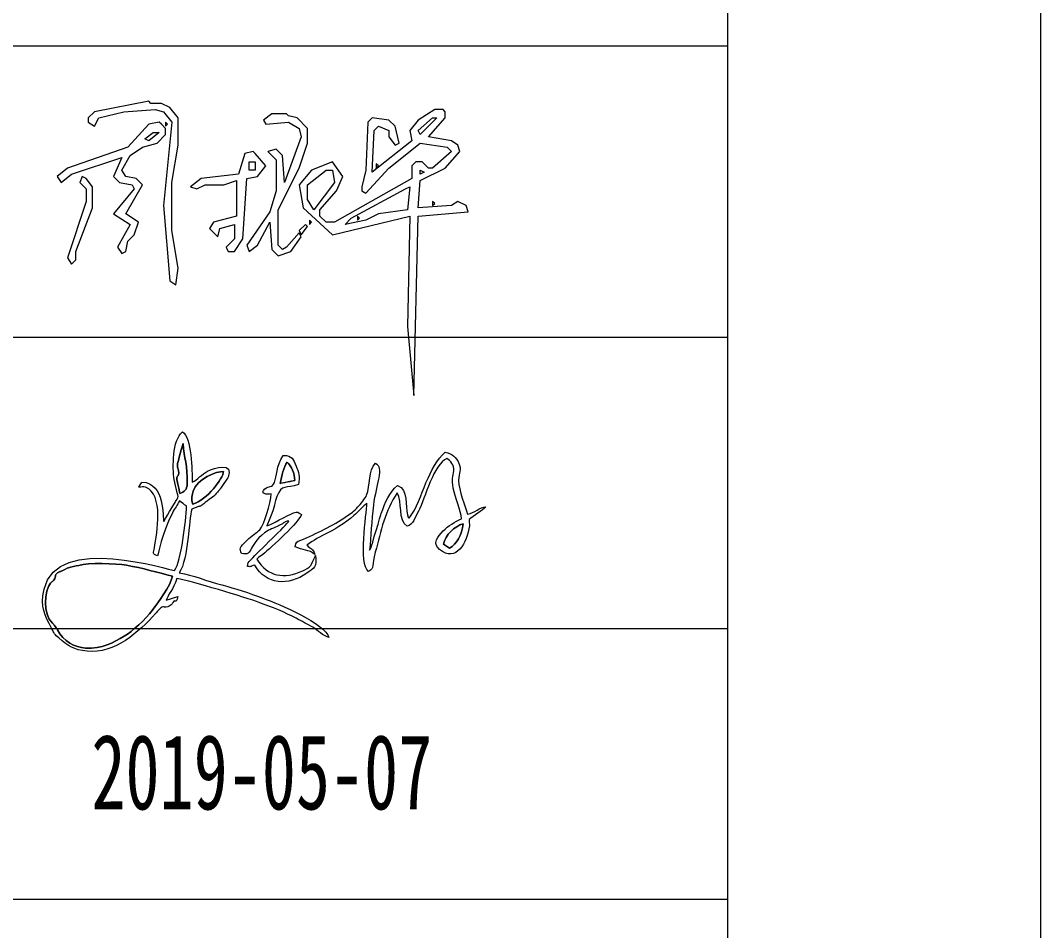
# Model space of a CAD drawing. Header units: millimetres. Extents: x 130143 to 328923, y 19139 to 134795.
# Drawn here: x 283648 to 287559, y 55305 to 58795 of the extents above; entities that cross this region are included whole.
import ezdxf

# ---------------------------------------------------------------- set-up
doc = ezdxf.new("R2010")
doc.units = ezdxf.units.MM
doc.header["$LTSCALE"] = 10
doc.layers.add('邦威智能化', color=7, linetype='Continuous', lineweight=18)
doc.styles.add('标准', font='', dxfattribs={"width": 0.667})
doc.styles.get('标准').set_extended_font_data('仿宋_gb2312')

# ---------------------------------------------------------------- blocks, each defined once
blk = doc.blocks.new('图框')
for p, q in [((34698.4, -19626.2), (41198.4, -19626.2)), ((34698.4, -21022.6), (41198.4, -21022.6)), ((34698.4, -22419), (41198.4, -22419)), ((34698.4, -23716), (41198.4, -23716))]:
    blk.add_line(p, q)
for points in [[(-2301.6, 1739.7), (42698.4, 1739.7), (42698.4, -30260.3), (-2301.6, -30260.3)], [(-801.6, 589.7), (41198.4, 589.7), (41198.4, -29110.3), (-801.6, -29110.3)]]:
    blk.add_lwpolyline(points, close=True)
blk = doc.blocks.new('zzh')
at = {"linetype": 'Continuous', "elevation": 9684500}
for points in [[(452.49, 1013.31), (451.49, 1014.31), (425.49, 1009.31), (422.49, 1006.31), (422.49, 1004.31), (425.49, 1002.31), (427.49, 1006.31), (439.49, 1009.31), (454.49, 1010.31), (458.49, 1009.31), (462.49, 1004.31), (458.49, 964.31), (461.49, 928.31), (464.49, 926.31), (465.49, 934.31), (462.49, 952.31), (462.49, 975.31), (465.49, 993.31), (465.49, 1006.31), (461.49, 1011.31), (457.49, 1013.31), (452.49, 1013.31)], [(518.49, 1007.31), (517.49, 1008.31), (510.49, 1008.31), (506.49, 1005.31), (507.49, 1003.31), (518.49, 1004.31), (523.49, 1001.31), (524.49, 997.31), (516.49, 975.31), (515.49, 988.31), (512.49, 991.31), (508.49, 990.31), (512.49, 986.31), (512.49, 971.31), (509.49, 961.31), (498.49, 945.31), (499.49, 942.31), (503.49, 945.31), (509.49, 956.31), (510.49, 943.31), (513.49, 940.31), (519.49, 942.31), (524.49, 949.31), (523.49, 951.31), (517.49, 944.31), (515.49, 943.31), (513.49, 945.31), (513.49, 962.31), (523.49, 982.31), (527.49, 994.31), (527.49, 1001.31), (522.49, 1006.31), (518.49, 1007.31)], [(593.49, 1009.31), (592.49, 1010.31), (588.49, 1010.31), (580.49, 1005.31), (576.49, 1000.31), (577.49, 995.31), (558.49, 980.31), (559.49, 1000.31), (561.49, 1002.31), (566.49, 1000.31), (566.49, 997.31), (569.49, 993.31), (571.49, 994.31), (569.49, 1002.31), (566.49, 1005.31), (558.49, 1006.31), (556.49, 1004.31), (555.49, 981.31), (553.49, 973.31), (553.49, 971.31), (555.49, 970.31), (566.49, 982.31), (581.49, 994.31), (594.49, 992.31), (596.49, 990.31), (587.49, 982.31), (585.49, 982.31), (582.49, 985.31), (579.49, 985.31), (577.49, 983.31), (577.49, 977.31), (540.49, 956.31), (536.49, 956.31), (533.49, 959.31), (533.49, 962.31), (541.49, 971.31), (544.49, 978.31), (539.49, 985.31), (529.49, 981.31), (523.49, 974.31), (525.49, 963.31), (539.49, 950.31), (576.49, 959.31), (575.49, 906.31), (578.49, 873.31), (580.49, 959.31), (604.49, 961.31), (603.49, 964.31), (599.49, 966.31), (596.49, 964.31), (580.49, 963.31), (581.49, 976.31), (593.49, 982.31), (600.49, 990.31), (599.49, 993.31), (596.49, 995.31), (585.49, 997.31), (593.49, 1006.31), (593.49, 1009.31)], [(457.49, 1003.31), (456.49, 1004.31), (451.49, 1003.31), (441.49, 992.31), (412.49, 982.31), (407.49, 978.31), (409.49, 975.31), (414.49, 979.31), (438.49, 987.31), (434.49, 978.31), (437.49, 975.31), (443.49, 974.31), (444.49, 972.31), (434.49, 960.31), (442.49, 955.31), (436.49, 944.31), (438.49, 941.31), (440.49, 942.31), (441.49, 947.31), (444.49, 950.31), (446.49, 956.31), (440.49, 960.31), (448.49, 974.31), (445.49, 977.31), (440.49, 978.31), (438.49, 981.31), (442.49, 988.31), (448.49, 992.31), (455.49, 994.31), (459.49, 998.31), (459.49, 1001.31), (457.49, 1003.31)], [(460.49, 1003.31), (459.49, 1004.31), (459.49, 1002.31), (460.49, 1003.31)], [(587.49, 1006.31), (589.49, 1006.31), (581.49, 998.31), (580.49, 1000.31), (587.49, 1006.31)], [(453.49, 999.31), (456.49, 999.31), (451.49, 995.31), (449.49, 996.31), (453.49, 999.31)], [(502.49, 989.31), (501.49, 990.31), (497.49, 989.31), (494.49, 979.31), (476.49, 977.31), (471.49, 973.31), (474.49, 972.31), (478.49, 974.31), (487.49, 974.31), (493.49, 976.31), (493.49, 959.31), (482.49, 956.31), (480.49, 953.31), (484.49, 949.31), (485.49, 953.31), (492.49, 955.31), (492.49, 948.31), (488.49, 944.31), (489.49, 942.31), (492.49, 942.31), (496.49, 948.31), (498.49, 977.31), (503.49, 978.31), (507.49, 983.31), (502.49, 989.31)], [(499.49, 985.31), (502.49, 985.31), (502.49, 981.31), (499.49, 981.31), (499.49, 985.31)], [(561.49, 983.31), (560.49, 984.31), (560.49, 982.31), (561.49, 983.31)], [(421.49, 977.31), (419.49, 978.31), (418.49, 975.31), (421.49, 972.31), (421.49, 966.31), (412.49, 939.31), (414.49, 936.31), (416.49, 938.31), (416.49, 942.31), (424.49, 963.31), (424.49, 973.31), (421.49, 977.31)], [(536.49, 981.31), (539.49, 981.31), (540.49, 975.31), (530.49, 962.31), (527.49, 967.31), (527.49, 974.31), (536.49, 981.31)], [(581.49, 981.31), (583.49, 980.31), (581.49, 979.31), (581.49, 981.31)], [(574.49, 972.31), (576.49, 973.31), (575.49, 962.31), (561.49, 960.31), (555.49, 957.31), (545.49, 955.31), (548.49, 958.31), (574.49, 972.31)], [(588.49, 965.31), (587.49, 966.31), (587.49, 964.31), (588.49, 965.31)], [(552.49, 958.31), (551.49, 959.31), (551.49, 957.31), (552.49, 958.31)], [(527.49, 954.31), (526.49, 955.31), (523.49, 952.31), (524.49, 950.31), (527.49, 954.31)], [(529.49, 956.31), (528.49, 957.31), (528.49, 955.31), (529.49, 956.31)]]:
    blk.add_lwpolyline(points, dxfattribs=at)

msp = doc.modelspace()

# ---------------------------------------------------------------- linework, layer by layer
at = {"layer": '邦威智能化'}
for points, knots in [([(284251.60919, 56585.58608, 0), (284251.60919, 56585.58608, 0), (284207.59386, 56571.29742, 0), (284207.59386, 56571.29742, 0), (284207.59386, 56571.29742, 0), (284213.14313, 56591.92835, 0), (284234.33587, 56612.78175, 0), (284248.46342, 56654.73251, 0), (284248.46342, 56654.73251, 0), (284303.23833, 56645.37219, 0), (284511.19259, 56582.06763, 0), (284565.9643, 56562.18249, 0), (284565.9643, 56562.18249, 0), (284609.90943, 56546.22749, 0), (284665.51412, 56524.45802, 0), (284705.20077, 56502.27686, 0), (284705.20077, 56502.27686, 0), (284727.80623, 56489.65103, 0), (284746.59179, 56481.74313, 0), (284769.76989, 56467.78028, 0), (284769.76989, 56467.78028, 0), (284789.55353, 56455.8737, 0), (284807.87266, 56434.79354, 0), (284830.49614, 56429.37783, 0), (284830.49614, 56429.37783, 0), (284818.28234, 56481.06212, 0), (284642.64046, 56556.11872, 0), (284577.35634, 56580.07378, 0), (284577.35634, 56580.07378, 0), (284525.79606, 56598.99354, 0), (284471.20924, 56616.94242, 0), (284419.96182, 56630.46341, 0), (284419.96182, 56630.46341, 0), (284366.18076, 56644.66035, 0), (284308.86802, 56668.55224, 0), (284257.31628, 56676.19085, 0), (284257.31628, 56676.19085, 0), (284293.33347, 56733.85781, 0), (284293.50571, 56880.17145, 0), (284305.38344, 56920.89035, 0), (284305.38344, 56920.89035, 0), (284359.86619, 56944.09028, 0), (284318.03743, 56915.96267, 0), (284373.64281, 56959.05149, 0), (284373.64281, 56959.05149, 0), (284381.92286, 56965.46747, 0), (284387.37361, 56968.37768, 0), (284394.60298, 56975.63163, 0), (284394.60298, 56975.63163, 0), (284401.41429, 56982.47001, 0), (284405.98941, 56989.11176, 0), (284412.55088, 56996.18637, 0), (284412.55088, 56996.18637, 0), (284412.55088, 56996.18637, 0), (284444.5934, 57043.43739, 0), (284444.5934, 57043.43739, 0), (284444.5934, 57043.43739, 0), (284468.73948, 57102.78409, 0), (284390.93873, 57080.16942, 0), (284365.13701, 57066.11061, 0), (284365.13701, 57066.11061, 0), (284345.62029, 57055.4722, 0), (284325.08799, 57032.24655, 0), (284307.15507, 57024.24938, 0), (284307.15507, 57024.24938, 0), (284305.61071, 57066.53301, 0), (284306.5317, 57198.74489, 0), (284269.21354, 57216.88777, 0), (284269.21354, 57216.88777, 0), (284230.87075, 57184.43429, 0), (284230.79545, 57080.82479, 0), (284238.18379, 57034.39276, 0), (284238.18379, 57034.39276, 0), (284249.29105, 56964.63773, 0), (284262.07014, 56976.40235, 0), (284243.4716, 56950.34742, 0), (284243.4716, 56950.34742, 0), (284243.4716, 56950.34742, 0), (284197.61149, 56873.06191, 0), (284197.61149, 56873.06191, 0), (284197.61149, 56873.06191, 0), (284192.63524, 56887.45314, 0), (284204.17446, 57021.51645, 0), (284114.28332, 57024.72142, 0), (284114.28332, 57024.72142, 0), (284114.28332, 57024.72142, 0), (284101.18071, 57004.61992, 0), (284101.18071, 57004.61992, 0), (284101.18071, 57004.61992, 0), (284115.40182, 57004.76943, 0), (284118.86685, 57008.62151, 0), (284127.75222, 57005.12118, 0), (284127.75222, 57005.12118, 0), (284199.36209, 56976.89094, 0), (284171.97088, 56831.80453, 0), (284161.78493, 56772.38841, 0), (284161.78493, 56772.38841, 0), (284158.63514, 56754.03198, 0), (284153.22208, 56748.36796, 0), (284174.10471, 56742.14276, 0), (284174.10471, 56742.14276, 0), (284180.71633, 56754.89135, 0), (284186.99517, 56818.79845, 0), (284230.88451, 56906.74362, 0), (284230.88451, 56906.74362, 0), (284239.78619, 56924.58484, 0), (284250.6457, 56935.90917, 0), (284257.73045, 56952.30703, 0), (284257.73045, 56952.30703, 0), (284271.56435, 56944.71273, 0), (284273.14744, 56938.8291, 0), (284285.35986, 56933.0208, 0), (284285.35986, 56933.0208, 0), (284283.02411, 56875.39182, 0), (284265.25663, 56723.05499, 0), (284239.55546, 56685.81607, 0), (284239.55546, 56685.81607, 0), (284226.22981, 56684.85148, 0), (283786.46297, 56829.64601, 0), (283739.25819, 56613.80058, 0), (283739.25819, 56613.80058, 0), (283723.65664, 56542.46083, 0), (283741.38451, 56516.31337, 0), (283767.51082, 56464.43537, 0), (283767.51082, 56464.43537, 0), (283777.45289, 56444.68613, 0), (283779.66369, 56440.34421, 0), (283795.23589, 56426.8941, 0), (283795.23589, 56426.8941, 0), (283833.12716, 56394.18441, 0), (283851.85145, 56382.02367, 0), (283903.8695, 56376.19825, 0), (283903.8695, 56376.19825, 0), (284007.97856, 56364.54494, 0), (284104.81485, 56450.66337, 0), (284166.01533, 56520.98163, 0), (284166.01533, 56520.98163, 0), (284166.01533, 56520.98163, 0), (284182.65525, 56539.04478, 0), (284182.65525, 56539.04478, 0), (284182.65525, 56539.04478, 0), (284183.32315, 56539.78193, 0), (284184.27305, 56540.97794, 0), (284184.90075, 56541.65757, 0), (284184.90075, 56541.65757, 0), (284184.90075, 56541.65757, 0), (284195.35886, 56547.39204, 0), (284195.35886, 56547.39204, 0), (284195.35886, 56547.39204, 0), (284195.81154, 56547.30793, 0), (284197.0799, 56546.55283, 0), (284197.59195, 56546.44522, 0), (284197.59195, 56546.44522, 0), (284198.1813, 56546.32338, 0), (284199.55541, 56545.60724, 0), (284200.21464, 56545.50581, 0), (284200.21464, 56545.50581, 0), (284211.43085, 56543.81433, 0), (284215.68557, 56545.24035, 0), (284225.87531, 56554.18811, 0), (284225.87531, 56554.18811, 0), (284231.08861, 56558.76434, 0), (284229.16347, 56557.76685, 0), (284232.94453, 56563.44882, 0), (284232.94453, 56563.44882, 0), (284243.28585, 56578.98334, 0), (284243.54592, 56551.96533, 0), (284251.60919, 56585.58608, 0)], [0, 0, 0, 0, 0.023255814, 0.023255814, 0.023255814, 0.023255824, 0.0465116279, 0.0465116279, 0.0465116279, 0.0465116379, 0.0697674419, 0.0697674419, 0.0697674419, 0.0697674519, 0.0930232558, 0.0930232558, 0.0930232558, 0.0930232658, 0.1162790698, 0.1162790698, 0.1162790698, 0.1162790798, 0.1395348837, 0.1395348837, 0.1395348837, 0.1395348937, 0.1627906977, 0.1627906977, 0.1627906977, 0.1627907077, 0.1860465116, 0.1860465116, 0.1860465116, 0.1860465216, 0.2093023256, 0.2093023256, 0.2093023256, 0.2093023356, 0.2325581395, 0.2325581395, 0.2325581395, 0.2325581495, 0.2558139535, 0.2558139535, 0.2558139535, 0.2558139635, 0.2790697674, 0.2790697674, 0.2790697674, 0.2790697774, 0.3023255814, 0.3023255814, 0.3023255814, 0.3023255914, 0.3255813953, 0.3255813953, 0.3255813953, 0.3255814053, 0.3488372093, 0.3488372093, 0.3488372093, 0.3488372193, 0.3720930233, 0.3720930233, 0.3720930233, 0.3720930333, 0.3953488372, 0.3953488372, 0.3953488372, 0.3953488472, 0.4186046512, 0.4186046512, 0.4186046512, 0.4186046612, 0.4418604651, 0.4418604651, 0.4418604651, 0.4418604751, 0.4651162791, 0.4651162791, 0.4651162791, 0.4651162891, 0.488372093, 0.488372093, 0.488372093, 0.488372103, 0.511627907, 0.511627907, 0.511627907, 0.511627917, 0.5348837209, 0.5348837209, 0.5348837209, 0.5348837309, 0.5581395349, 0.5581395349, 0.5581395349, 0.5581395449, 0.5813953488, 0.5813953488, 0.5813953488, 0.5813953588, 0.6046511628, 0.6046511628, 0.6046511628, 0.6046511728, 0.6279069767, 0.6279069767, 0.6279069767, 0.6279069867, 0.6511627907, 0.6511627907, 0.6511627907, 0.6511628007, 0.6744186047, 0.6744186047, 0.6744186047, 0.6744186147, 0.6976744186, 0.6976744186, 0.6976744186, 0.6976744286, 0.7209302326, 0.7209302326, 0.7209302326, 0.7209302426, 0.7441860465, 0.7441860465, 0.7441860465, 0.7441860565, 0.7674418605, 0.7674418605, 0.7674418605, 0.7674418705, 0.7906976744, 0.7906976744, 0.7906976744, 0.7906976844, 0.8139534884, 0.8139534884, 0.8139534884, 0.8139534984, 0.8372093023, 0.8372093023, 0.8372093023, 0.8372093123, 0.8604651163, 0.8604651163, 0.8604651163, 0.8604651263, 0.8837209302, 0.8837209302, 0.8837209302, 0.8837209402, 0.9069767442, 0.9069767442, 0.9069767442, 0.9069767542, 0.9302325581, 0.9302325581, 0.9302325581, 0.9302325681, 0.9534883721, 0.9534883721, 0.9534883721, 0.9534883821, 1, 1, 1, 1]), ([(284271.86175, 57172.31784, 0), (284276.49494, 57115.08643, 0), (284289.08502, 57090.36634, 0), (284287.84123, 57017.92132, 0), (284287.84123, 57017.92132, 0), (284287.45696, 56995.4994, 0), (284276.8801, 56987.73282, 0), (284260.10485, 56980.51979, 0), (284260.10485, 56980.51979, 0), (284260.10485, 56980.51979, 0), (284250.4209, 57023.02613, 0), (284250.4209, 57023.02613, 0), (284250.4209, 57023.02613, 0), (284241.24584, 57059.61608, 0), (284258.77277, 57037.08574, 0), (284254.38791, 57068.56257, 0), (284254.38791, 57068.56257, 0), (284252.76716, 57080.19191, 0), (284248.79373, 57070.44633, 0), (284250.95475, 57096.07967, 0), (284250.95475, 57096.07967, 0), (284250.95475, 57096.07967, 0), (284271.86175, 57172.31784, 0), (284271.86175, 57172.31784, 0)], [0, 0, 0, 0, 0.1428571429, 0.1428571429, 0.1428571429, 0.1428571529, 0.2857142857, 0.2857142857, 0.2857142857, 0.2857142957, 0.4285714286, 0.4285714286, 0.4285714286, 0.4285714386, 0.5714285714, 0.5714285714, 0.5714285714, 0.5714285814, 0.7142857143, 0.7142857143, 0.7142857143, 0.7142857243, 1, 1, 1, 1]), ([(284610.24797, 56980.06649, 0), (284606.22662, 56942.25531, 0), (284584.04503, 56862.30479, 0), (284565.93325, 56841.79644, 0), (284565.93325, 56841.79644, 0), (284556.62597, 56831.25748, 0), (284530.69559, 56815.43248, 0), (284519.17561, 56803.89418, 0), (284519.17561, 56803.89418, 0), (284483.97929, 56768.62317, 0), (284489.67804, 56771.78755, 0), (284495.7587, 56750.95736, 0), (284495.7587, 56750.95736, 0), (284545.39577, 56737.95339, 0), (284515.80879, 56788.6552, 0), (284598.33639, 56838.90005, 0), (284598.33639, 56838.90005, 0), (284598.33639, 56838.90005, 0), (284639.11745, 56857.90356, 0), (284639.11745, 56857.90356, 0), (284639.11745, 56857.90356, 0), (284665.26731, 56869.06137, 0), (284657.00655, 56873.41635, 0), (284677.75382, 56875.10008, 0), (284677.75382, 56875.10008, 0), (284669.16943, 56860.57047, 0), (284562.11551, 56759.77713, 0), (284532.89437, 56727.57216, 0), (284532.89437, 56727.57216, 0), (284521.15112, 56714.63315, 0), (284518.95639, 56717.49707, 0), (284519.35448, 56701.05089, 0), (284519.35448, 56701.05089, 0), (284536.84203, 56698.60054, 0), (284527.2894, 56702.53563, 0), (284547.47269, 56706.03998, 0), (284547.47269, 56706.03998, 0), (284590.16984, 56629.61932, 0), (284675.05057, 56626.40204, 0), (284746.48685, 56675.203, 0), (284746.48685, 56675.203, 0), (284771.79078, 56692.48933, 0), (284787.70273, 56700.959, 0), (284779.44731, 56742.83331, 0), (284779.44731, 56742.83331, 0), (284778.67305, 56741.74737, 0), (284778.14986, 56741.19699, 0), (284777.74292, 56739.20817, 0), (284777.74292, 56739.20817, 0), (284777.74292, 56739.20817, 0), (284761.71382, 56704.73718, 0), (284761.71382, 56704.73718, 0), (284761.71382, 56704.73718, 0), (284753.3886, 56695.78507, 0), (284742.20571, 56689.66348, 0), (284730.56767, 56684.46581, 0), (284730.56767, 56684.46581, 0), (284659.6968, 56652.82095, 0), (284597.21578, 56660.01751, 0), (284554.75975, 56729.73453, 0), (284554.75975, 56729.73453, 0), (284564.09484, 56738.59696, 0), (284569.72368, 56740.01678, 0), (284577.79904, 56746.92317, 0), (284577.79904, 56746.92317, 0), (284611.0516, 56775.35019, 0), (284718.2941, 56872.9222, 0), (284725.42473, 56900.38106, 0), (284725.42473, 56900.38106, 0), (284710.71331, 56908.90114, 0), (284713.48634, 56913.42173, 0), (284695.26339, 56906.51607, 0), (284695.26339, 56906.51607, 0), (284671.51053, 56897.50908, 0), (284607.76808, 56859.88839, 0), (284593.00768, 56856.81254, 0), (284593.00768, 56856.81254, 0), (284631.42031, 56943.28718, 0), (284614.39631, 56922.37622, 0), (284631.82193, 56968.95826, 0), (284631.82193, 56968.95826, 0), (284650.32115, 57018.40727, 0), (284667.39789, 56998.01171, 0), (284714.33032, 57015.37944, 0), (284714.33032, 57015.37944, 0), (284720.78937, 57044.34972, 0), (284714.8738, 57063.92761, 0), (284705.21561, 57086.07939, 0), (284705.21561, 57086.07939, 0), (284694.04419, 57111.70113, 0), (284691.89102, 57126.95625, 0), (284656.02842, 57126.55775, 0), (284656.02842, 57126.55775, 0), (284628.31426, 57084.23485, 0), (284632.04724, 57046.7396, 0), (284622.5543, 57023.27327, 0), (284622.5543, 57023.27327, 0), (284613.28461, 57000.34557, 0), (284600.72655, 57012.424, 0), (284585.6859, 56998.86537, 0), (284585.6859, 56998.86537, 0), (284563.56307, 56978.92106, 0), (284592.17841, 56975.55533, 0), (284610.24797, 56980.06649, 0)], [0, 0, 0, 0, 0.037037037, 0.037037037, 0.037037037, 0.037037047, 0.0740740741, 0.0740740741, 0.0740740741, 0.0740740841, 0.1111111111, 0.1111111111, 0.1111111111, 0.1111111211, 0.1481481481, 0.1481481481, 0.1481481481, 0.1481481581, 0.1851851852, 0.1851851852, 0.1851851852, 0.1851851952, 0.2222222222, 0.2222222222, 0.2222222222, 0.2222222322, 0.2592592593, 0.2592592593, 0.2592592593, 0.2592592693, 0.2962962963, 0.2962962963, 0.2962962963, 0.2962963063, 0.3333333333, 0.3333333333, 0.3333333333, 0.3333333433, 0.3703703704, 0.3703703704, 0.3703703704, 0.3703703804, 0.4074074074, 0.4074074074, 0.4074074074, 0.4074074174, 0.4444444444, 0.4444444444, 0.4444444444, 0.4444444544, 0.4814814815, 0.4814814815, 0.4814814815, 0.4814814915, 0.5185185185, 0.5185185185, 0.5185185185, 0.5185185285, 0.5555555556, 0.5555555556, 0.5555555556, 0.5555555656, 0.5925925926, 0.5925925926, 0.5925925926, 0.5925926026, 0.6296296296, 0.6296296296, 0.6296296296, 0.6296296396, 0.6666666667, 0.6666666667, 0.6666666667, 0.6666666767, 0.7037037037, 0.7037037037, 0.7037037037, 0.7037037137, 0.7407407407, 0.7407407407, 0.7407407407, 0.7407407507, 0.7777777778, 0.7777777778, 0.7777777778, 0.7777777878, 0.8148148148, 0.8148148148, 0.8148148148, 0.8148148248, 0.8518518519, 0.8518518519, 0.8518518519, 0.8518518619, 0.8888888889, 0.8888888889, 0.8888888889, 0.8888888989, 0.9259259259, 0.9259259259, 0.9259259259, 0.9259259359, 1, 1, 1, 1]), ([(285138.92572, 56886.77955, 0), (285134.00257, 56892.5216, 0), (285138.0172, 56880.42904, 0), (285132.30261, 56899.22959, 0), (285132.30261, 56899.22959, 0), (285121.97912, 56933.19189, 0), (285136.78097, 56995.61099, 0), (285093.87602, 57012.00258, 0), (285093.87602, 57012.00258, 0), (285063.00437, 56984.41534, 0), (285046.92948, 56947.04769, 0), (285031.35667, 56904.0574, 0), (285031.35667, 56904.0574, 0), (285031.35667, 56904.0574, 0), (284993.06233, 56774.38142, 0), (284993.06233, 56774.38142, 0), (284993.06233, 56774.38142, 0), (284988.33629, 56764.55607, 0), (284989.34063, 56767.50961, 0), (284986.95659, 56764.10649, 0), (284986.95659, 56764.10649, 0), (284992.6979, 56816.07754, 0), (284993.92918, 56875.12517, 0), (285001.59325, 56936.43862, 0), (285001.59325, 56936.43862, 0), (285011.8221, 57018.29769, 0), (285043.59638, 57080.01966, 0), (285009.3771, 57097.04626, 0), (285009.3771, 57097.04626, 0), (284982.02365, 57071.20354, 0), (284990.32152, 57009.32779, 0), (284975.6789, 56974.4041, 0), (284975.6789, 56974.4041, 0), (284971.0116, 56963.28193, 0), (284951.41867, 56939.12926, 0), (284942.41504, 56929.3961, 0), (284942.41504, 56929.3961, 0), (284925.95631, 56911.59454, 0), (284916.22794, 56906.34243, 0), (284898.2591, 56893.66137, 0), (284898.2591, 56893.66137, 0), (284846.56342, 56857.15864, 0), (284782.61079, 56827.22981, 0), (284723.04031, 56801.54699, 0), (284723.04031, 56801.54699, 0), (284707.00284, 56794.63512, 0), (284705.852, 56797.86759, 0), (284702.05408, 56776.61946, 0), (284702.05408, 56776.61946, 0), (284728.67182, 56762.62936, 0), (284755.43631, 56766.7434, 0), (284776.86918, 56747.4696, 0), (284776.86918, 56747.4696, 0), (284770.04769, 56772.17974, 0), (284760.37807, 56766.64502, 0), (284746.23074, 56783.74006, 0), (284746.23074, 56783.74006, 0), (284755.60598, 56787.94395, 0), (284773.16175, 56803.65155, 0), (284806.94355, 56819.80423, 0), (284806.94355, 56819.80423, 0), (284844.88483, 56837.9457, 0), (284896.01831, 56868.37496, 0), (284926.46881, 56896.02589, 0), (284926.46881, 56896.02589, 0), (284942.22993, 56910.33836, 0), (284961.14999, 56931.98521, 0), (284976.87892, 56943.57417, 0), (284976.87892, 56943.57417, 0), (284975.09127, 56903.50327, 0), (284944.54129, 56708.89719, 0), (284982.64475, 56682.40691, 0), (284982.64475, 56682.40691, 0), (285007.00739, 56693.75769, 0), (284995.46105, 56705.05319, 0), (285008.8268, 56755.46141, 0), (285008.8268, 56755.46141, 0), (285030.82538, 56838.4298, 0), (285045.40288, 56914.49797, 0), (285093.10579, 56983.26786, 0), (285093.10579, 56983.26786, 0), (285113.91575, 56948.6023, 0), (285094.83934, 56879.25451, 0), (285130.65963, 56855.28863, 0), (285130.65963, 56855.28863, 0), (285153.52255, 56861.00256, 0), (285161.72306, 56890.3315, 0), (285174.16461, 56913.56033, 0), (285174.16461, 56913.56033, 0), (285200.11327, 56962.00124, 0), (285233.32552, 57096.59739, 0), (285283.49599, 57114.50682, 0), (285283.49599, 57114.50682, 0), (285296.31444, 57106.49572, 0), (285311.70541, 57089.28502, 0), (285309.88334, 57069.38935, 0), (285309.88334, 57069.38935, 0), (285307.40197, 57042.24212, 0), (285300.46638, 57038.03758, 0), (285307.64581, 57001.28625, 0), (285307.64581, 57001.28625, 0), (285314.26251, 56967.38087, 0), (285338.61703, 56913.4516, 0), (285338.99705, 56884.21719, 0), (285338.99705, 56884.21719, 0), (285314.84961, 56872.21707, 0), (285288.39731, 56857.37412, 0), (285269.40923, 56837.59983, 0), (285269.40923, 56837.59983, 0), (285248.1466, 56815.45827, 0), (285226.41394, 56790.30379, 0), (285255.56337, 56766.29037, 0), (285255.56337, 56766.29037, 0), (285318.41806, 56714.48928, 0), (285362.05497, 56791.94858, 0), (285369.38452, 56857.40109, 0), (285369.38452, 56857.40109, 0), (285370.50148, 56867.40211, 0), (285368.04329, 56868.09785, 0), (285368.39036, 56881.36227, 0), (285368.39036, 56881.36227, 0), (285385.10877, 56894.3006, 0), (285419.92832, 56915.73579, 0), (285433.00612, 56929.73227, 0), (285433.00612, 56929.73227, 0), (285410.39806, 56930.36824, 0), (285388.645, 56906.04429, 0), (285362.51685, 56901.1665, 0), (285362.51685, 56901.1665, 0), (285353.20754, 56932.69471, 0), (285329.24019, 56991.62944, 0), (285328.41873, 57030.7845, 0), (285328.41873, 57030.7845, 0), (285327.74809, 57062.82899, 0), (285341.28406, 57069.13423, 0), (285328.13251, 57099.19621, 0), (285328.13251, 57099.19621, 0), (285319.8113, 57118.21879, 0), (285304.3226, 57133.48519, 0), (285277.03626, 57138.77108, 0), (285277.03626, 57138.77108, 0), (285245.8177, 57112.47325, 0), (285223.57527, 57069.04085, 0), (285203.17445, 57022.35557, 0), (285203.17445, 57022.35557, 0), (285182.27332, 56974.51447, 0), (285168.8853, 56924.10871, 0), (285138.92572, 56886.77955, 0)], [0, 0, 0, 0, 0.0263157895, 0.0263157895, 0.0263157895, 0.0263157995, 0.0526315789, 0.0526315789, 0.0526315789, 0.0526315889, 0.0789473684, 0.0789473684, 0.0789473684, 0.0789473784, 0.1052631579, 0.1052631579, 0.1052631579, 0.1052631679, 0.1315789474, 0.1315789474, 0.1315789474, 0.1315789574, 0.1578947368, 0.1578947368, 0.1578947368, 0.1578947468, 0.1842105263, 0.1842105263, 0.1842105263, 0.1842105363, 0.2105263158, 0.2105263158, 0.2105263158, 0.2105263258, 0.2368421053, 0.2368421053, 0.2368421053, 0.2368421153, 0.2631578947, 0.2631578947, 0.2631578947, 0.2631579047, 0.2894736842, 0.2894736842, 0.2894736842, 0.2894736942, 0.3157894737, 0.3157894737, 0.3157894737, 0.3157894837, 0.3421052632, 0.3421052632, 0.3421052632, 0.3421052732, 0.3684210526, 0.3684210526, 0.3684210526, 0.3684210626, 0.3947368421, 0.3947368421, 0.3947368421, 0.3947368521, 0.4210526316, 0.4210526316, 0.4210526316, 0.4210526416, 0.4473684211, 0.4473684211, 0.4473684211, 0.4473684311, 0.4736842105, 0.4736842105, 0.4736842105, 0.4736842205, 0.5, 0.5, 0.5, 0.50000001, 0.5263157895, 0.5263157895, 0.5263157895, 0.5263157995, 0.5526315789, 0.5526315789, 0.5526315789, 0.5526315889, 0.5789473684, 0.5789473684, 0.5789473684, 0.5789473784, 0.6052631579, 0.6052631579, 0.6052631579, 0.6052631679, 0.6315789474, 0.6315789474, 0.6315789474, 0.6315789574, 0.6578947368, 0.6578947368, 0.6578947368, 0.6578947468, 0.6842105263, 0.6842105263, 0.6842105263, 0.6842105363, 0.7105263158, 0.7105263158, 0.7105263158, 0.7105263258, 0.7368421053, 0.7368421053, 0.7368421053, 0.7368421153, 0.7631578947, 0.7631578947, 0.7631578947, 0.7631579047, 0.7894736842, 0.7894736842, 0.7894736842, 0.7894736942, 0.8157894737, 0.8157894737, 0.8157894737, 0.8157894837, 0.8421052632, 0.8421052632, 0.8421052632, 0.8421052732, 0.8684210526, 0.8684210526, 0.8684210526, 0.8684210626, 0.8947368421, 0.8947368421, 0.8947368421, 0.8947368521, 0.9210526316, 0.9210526316, 0.9210526316, 0.9210526416, 0.9473684211, 0.9473684211, 0.9473684211, 0.9473684311, 1, 1, 1, 1]), ([(284309.9457, 56939.48423, 0), (284300.67278, 56961.50305, 0), (284306.90161, 56974.96467, 0), (284310.84975, 56990.46586, 0), (284310.84975, 56990.46586, 0), (284322.31505, 57035.48461, 0), (284403.45041, 57068.28209, 0), (284426.76963, 57065.02031, 0), (284426.76963, 57065.02031, 0), (284426.11569, 57039.36036, 0), (284363.68999, 56956.95145, 0), (284309.9457, 56939.48423, 0)], [0, 0, 0, 0, 0.25, 0.25, 0.25, 0.25000001, 0.5, 0.5, 0.5, 0.50000001, 1, 1, 1, 1]), ([(284643.72575, 57019.59656, 0), (284650.04257, 57049.51795, 0), (284656.98649, 57081.4826, 0), (284671.41622, 57101.56057, 0), (284671.41622, 57101.56057, 0), (284680.27372, 57094.15865, 0), (284686.87209, 57081.08031, 0), (284691.66532, 57070.72116, 0), (284691.66532, 57070.72116, 0), (284697.49253, 57058.10602, 0), (284699.63952, 57044.36726, 0), (284700.94733, 57030.93585, 0), (284700.94733, 57030.93585, 0), (284700.94733, 57030.93585, 0), (284643.72575, 57019.59656, 0), (284643.72575, 57019.59656, 0)], [0, 0, 0, 0, 0.2, 0.2, 0.2, 0.20000001, 0.4, 0.4, 0.4, 0.40000001, 0.6, 0.6, 0.6, 0.60000001, 1, 1, 1, 1]), ([(285270.91639, 56786.2094, 0), (285277.86035, 56822.12943, 0), (285312.2088, 56855.55077, 0), (285345.9497, 56864.89593, 0), (285345.9497, 56864.89593, 0), (285339.85722, 56821.27474, 0), (285321.32846, 56785.75742, 0), (285293.24664, 56771.71534, 0), (285293.24664, 56771.71534, 0), (285293.24664, 56771.71534, 0), (285270.91639, 56786.2094, 0), (285270.91639, 56786.2094, 0)], [0, 0, 0, 0, 0.25, 0.25, 0.25, 0.25000001, 0.5, 0.5, 0.5, 0.50000001, 1, 1, 1, 1]), ([(284231.72607, 56663.88339, 0), (284222.98866, 56624.14528, 0), (284178.91413, 56567.03559, 0), (284152.96562, 56531.77932, 0), (284152.96562, 56531.77932, 0), (284130.343, 56501.04982, 0), (284076.38254, 56451.61974, 0), (284046.58085, 56433.61053, 0), (284046.58085, 56433.61053, 0), (284005.32046, 56408.67085, 0), (283960.71321, 56385.7089, 0), (283898.27728, 56388.19003, 0), (283898.27728, 56388.19003, 0), (283858.75739, 56389.76432, 0), (283811.90332, 56414.6802, 0), (283790.66612, 56457.56885, 0), (283790.66612, 56457.56885, 0), (283786.05468, 56466.87668, 0), (283786.22659, 56465.58419, 0), (283779.39998, 56474.32682, 0), (283779.39998, 56474.32682, 0), (283778.64552, 56475.29526, 0), (283776.6289, 56477.93654, 0), (283775.91401, 56478.7541, 0), (283775.91401, 56478.7541, 0), (283775.54421, 56479.17833, 0), (283774.637, 56480.19193, 0), (283774.26348, 56480.58277, 0), (283774.26348, 56480.58277, 0), (283774.26348, 56480.58277, 0), (283770.85171, 56483.70025, 0), (283770.85171, 56483.70025, 0), (283770.85171, 56483.70025, 0), (283734.77984, 56518.0784, 0), (283739.32677, 56608.23174, 0), (283763.76876, 56637.28283, 0), (283763.76876, 56637.28283, 0), (283775.8639, 56651.6646, 0), (283766.92886, 56636.97112, 0), (283775.93499, 56648.70424, 0), (283775.93499, 56648.70424, 0), (283790.06167, 56667.11992, 0), (283773.58336, 56669.01863, 0), (283797.78027, 56680.65264, 0), (283797.78027, 56680.65264, 0), (283798.7147, 56681.10099, 0), (283800.11666, 56681.39596, 0), (283801.09067, 56681.79482, 0), (283801.09067, 56681.79482, 0), (283802.08199, 56682.1974, 0), (283803.48518, 56682.45279, 0), (283804.49197, 56682.84239, 0), (283804.49197, 56682.84239, 0), (283804.49197, 56682.84239, 0), (283832.42475, 56696.45591, 0), (283832.42475, 56696.45591, 0), (283832.42475, 56696.45591, 0), (283841.38688, 56699.4774, 0), (283860.58874, 56701.95828, 0), (283872.24036, 56705.40212, 0), (283872.24036, 56705.40212, 0), (283907.53845, 56715.83073, 0), (284014.73784, 56713.32809, 0), (284054.70602, 56706.05262, 0), (284054.70602, 56706.05262, 0), (284117.4826, 56694.61991, 0), (284171.98101, 56678.46134, 0), (284231.72607, 56663.88339, 0)], [0, 0, 0, 0, 0.0555555556, 0.0555555556, 0.0555555556, 0.0555555656, 0.1111111111, 0.1111111111, 0.1111111111, 0.1111111211, 0.1666666667, 0.1666666667, 0.1666666667, 0.1666666767, 0.2222222222, 0.2222222222, 0.2222222222, 0.2222222322, 0.2777777778, 0.2777777778, 0.2777777778, 0.2777777878, 0.3333333333, 0.3333333333, 0.3333333333, 0.3333333433, 0.3888888889, 0.3888888889, 0.3888888889, 0.3888888989, 0.4444444444, 0.4444444444, 0.4444444444, 0.4444444544, 0.5, 0.5, 0.5, 0.50000001, 0.5555555556, 0.5555555556, 0.5555555556, 0.5555555656, 0.6111111111, 0.6111111111, 0.6111111111, 0.6111111211, 0.6666666667, 0.6666666667, 0.6666666667, 0.6666666767, 0.7222222222, 0.7222222222, 0.7222222222, 0.7222222322, 0.7777777778, 0.7777777778, 0.7777777778, 0.7777777878, 0.8333333333, 0.8333333333, 0.8333333333, 0.8333333433, 0.8888888889, 0.8888888889, 0.8888888889, 0.8888888989, 1, 1, 1, 1])]:
    msp.add_open_spline(points, degree=3, knots=knots, dxfattribs=at)
at = {"layer": '邦威智能化', "color": 7}
for points, knots in [([(284260.10485, 56980.51979, 0), (284276.8801, 56987.73282, 0), (284287.45696, 56995.4994, 0), (284287.84123, 57017.92132, 0), (284287.84123, 57017.92132, 0), (284289.08502, 57090.36634, 0), (284276.49494, 57115.08643, 0), (284271.86175, 57172.31784, 0), (284271.86175, 57172.31784, 0), (284271.86175, 57172.31784, 0), (284250.95475, 57096.07967, 0), (284250.95475, 57096.07967, 0), (284250.95475, 57096.07967, 0), (284248.79373, 57070.44633, 0), (284252.76716, 57080.19191, 0), (284254.38791, 57068.56257, 0), (284254.38791, 57068.56257, 0), (284258.77277, 57037.08574, 0), (284241.24584, 57059.61608, 0), (284250.4209, 57023.02613, 0), (284250.4209, 57023.02613, 0), (284250.4209, 57023.02613, 0), (284260.10485, 56980.51979, 0), (284260.10485, 56980.51979, 0)], [0, 0, 0, 0, 0.1428571429, 0.1428571429, 0.1428571429, 0.1428571529, 0.2857142857, 0.2857142857, 0.2857142857, 0.2857142957, 0.4285714286, 0.4285714286, 0.4285714286, 0.4285714386, 0.5714285714, 0.5714285714, 0.5714285714, 0.5714285814, 0.7142857143, 0.7142857143, 0.7142857143, 0.7142857243, 1, 1, 1, 1]), ([(284309.9457, 56939.48423, 0), (284363.68999, 56956.95145, 0), (284426.11569, 57039.36036, 0), (284426.76963, 57065.02031, 0), (284426.76963, 57065.02031, 0), (284403.45041, 57068.28209, 0), (284322.31505, 57035.48461, 0), (284310.84975, 56990.46586, 0), (284310.84975, 56990.46586, 0), (284306.90161, 56974.96467, 0), (284300.67278, 56961.50305, 0), (284309.9457, 56939.48423, 0)], [0, 0, 0, 0, 0.25, 0.25, 0.25, 0.25000001, 0.5, 0.5, 0.5, 0.50000001, 1, 1, 1, 1]), ([(284643.72575, 57019.59656, 0), (284643.72575, 57019.59656, 0), (284700.94733, 57030.93585, 0), (284700.94733, 57030.93585, 0), (284700.94733, 57030.93585, 0), (284699.63952, 57044.36726, 0), (284697.49253, 57058.10602, 0), (284691.66532, 57070.72116, 0), (284691.66532, 57070.72116, 0), (284686.87209, 57081.08031, 0), (284680.27372, 57094.15865, 0), (284671.41622, 57101.56057, 0), (284671.41622, 57101.56057, 0), (284656.98649, 57081.4826, 0), (284650.04257, 57049.51795, 0), (284643.72575, 57019.59656, 0)], [0, 0, 0, 0, 0.2, 0.2, 0.2, 0.20000001, 0.4, 0.4, 0.4, 0.40000001, 0.6, 0.6, 0.6, 0.60000001, 1, 1, 1, 1]), ([(285270.91639, 56786.2094, 0), (285270.91639, 56786.2094, 0), (285293.24664, 56771.71534, 0), (285293.24664, 56771.71534, 0), (285293.24664, 56771.71534, 0), (285321.32846, 56785.75742, 0), (285339.85722, 56821.27474, 0), (285345.9497, 56864.89593, 0), (285345.9497, 56864.89593, 0), (285312.2088, 56855.55077, 0), (285277.86035, 56822.12943, 0), (285270.91639, 56786.2094, 0)], [0, 0, 0, 0, 0.25, 0.25, 0.25, 0.25000001, 0.5, 0.5, 0.5, 0.50000001, 1, 1, 1, 1]), ([(284231.72607, 56663.88339, 0), (284171.98101, 56678.46134, 0), (284117.4826, 56694.61991, 0), (284054.70602, 56706.05262, 0), (284054.70602, 56706.05262, 0), (284014.73784, 56713.32809, 0), (283907.53845, 56715.83073, 0), (283872.24036, 56705.40212, 0), (283872.24036, 56705.40212, 0), (283860.58874, 56701.95828, 0), (283841.38688, 56699.4774, 0), (283832.42475, 56696.45591, 0), (283832.42475, 56696.45591, 0), (283832.42475, 56696.45591, 0), (283804.49197, 56682.84239, 0), (283804.49197, 56682.84239, 0), (283804.49197, 56682.84239, 0), (283803.48518, 56682.45279, 0), (283802.08199, 56682.1974, 0), (283801.09067, 56681.79482, 0), (283801.09067, 56681.79482, 0), (283800.11666, 56681.39596, 0), (283798.7147, 56681.10099, 0), (283797.78027, 56680.65264, 0), (283797.78027, 56680.65264, 0), (283773.58336, 56669.01863, 0), (283790.06167, 56667.11992, 0), (283775.93499, 56648.70424, 0), (283775.93499, 56648.70424, 0), (283766.92886, 56636.97112, 0), (283775.8639, 56651.6646, 0), (283763.76876, 56637.28283, 0), (283763.76876, 56637.28283, 0), (283739.32677, 56608.23174, 0), (283734.77984, 56518.0784, 0), (283770.85171, 56483.70025, 0), (283770.85171, 56483.70025, 0), (283770.85171, 56483.70025, 0), (283774.26348, 56480.58277, 0), (283774.26348, 56480.58277, 0), (283774.26348, 56480.58277, 0), (283774.637, 56480.19193, 0), (283775.54421, 56479.17833, 0), (283775.91401, 56478.7541, 0), (283775.91401, 56478.7541, 0), (283776.6289, 56477.93654, 0), (283778.64552, 56475.29526, 0), (283779.39998, 56474.32682, 0), (283779.39998, 56474.32682, 0), (283786.22659, 56465.58419, 0), (283786.05468, 56466.87668, 0), (283790.66612, 56457.56885, 0), (283790.66612, 56457.56885, 0), (283811.90332, 56414.6802, 0), (283858.75739, 56389.76432, 0), (283898.27728, 56388.19003, 0), (283898.27728, 56388.19003, 0), (283960.71321, 56385.7089, 0), (284005.32046, 56408.67085, 0), (284046.58085, 56433.61053, 0), (284046.58085, 56433.61053, 0), (284076.38254, 56451.61974, 0), (284130.343, 56501.04982, 0), (284152.96562, 56531.77932, 0), (284152.96562, 56531.77932, 0), (284178.91413, 56567.03559, 0), (284222.98866, 56624.14528, 0), (284231.72607, 56663.88339, 0)], [0, 0, 0, 0, 0.0555555556, 0.0555555556, 0.0555555556, 0.0555555656, 0.1111111111, 0.1111111111, 0.1111111111, 0.1111111211, 0.1666666667, 0.1666666667, 0.1666666667, 0.1666666767, 0.2222222222, 0.2222222222, 0.2222222222, 0.2222222322, 0.2777777778, 0.2777777778, 0.2777777778, 0.2777777878, 0.3333333333, 0.3333333333, 0.3333333333, 0.3333333433, 0.3888888889, 0.3888888889, 0.3888888889, 0.3888888989, 0.4444444444, 0.4444444444, 0.4444444444, 0.4444444544, 0.5, 0.5, 0.5, 0.50000001, 0.5555555556, 0.5555555556, 0.5555555556, 0.5555555656, 0.6111111111, 0.6111111111, 0.6111111111, 0.6111111211, 0.6666666667, 0.6666666667, 0.6666666667, 0.6666666767, 0.7222222222, 0.7222222222, 0.7222222222, 0.7222222322, 0.7777777778, 0.7777777778, 0.7777777778, 0.7777777878, 0.8333333333, 0.8333333333, 0.8333333333, 0.8333333433, 0.8888888889, 0.8888888889, 0.8888888889, 0.8888888989, 1, 1, 1, 1])]:
    msp.add_open_spline(points, degree=3, knots=knots, dxfattribs=at)

# ---------------------------------------------------------------- block references
at = {"layer": '邦威智能化', "xscale": 0.8000000000029104, "yscale": 0.7999999999992724, "zscale": 0.8}
msp.add_blockref('图框', (253400.67364, 74398.66925, 0), dxfattribs=at)
at = {"layer": '邦威智能化', "linetype": 'Continuous', "xscale": 8, "yscale": 8, "zscale": 8}
msp.add_blockref('zzh', (280528.80882, 50370.33369, 0), dxfattribs=at)

# ---------------------------------------------------------------- texts
at = {"layer": '邦威智能化', "color": 0, "linetype": 'Continuous', "lineweight": 25, "insert": (283920.41873, 56057.79003, 0), "char_height": 288, "width": 20715.6018739, "attachment_point": 1, "style": '标准'}
msp.add_mtext('{\\fSimSun|b0|i0|c134|p49;2019-05-07}', dxfattribs=at)

doc.saveas('drawing.dxf')
